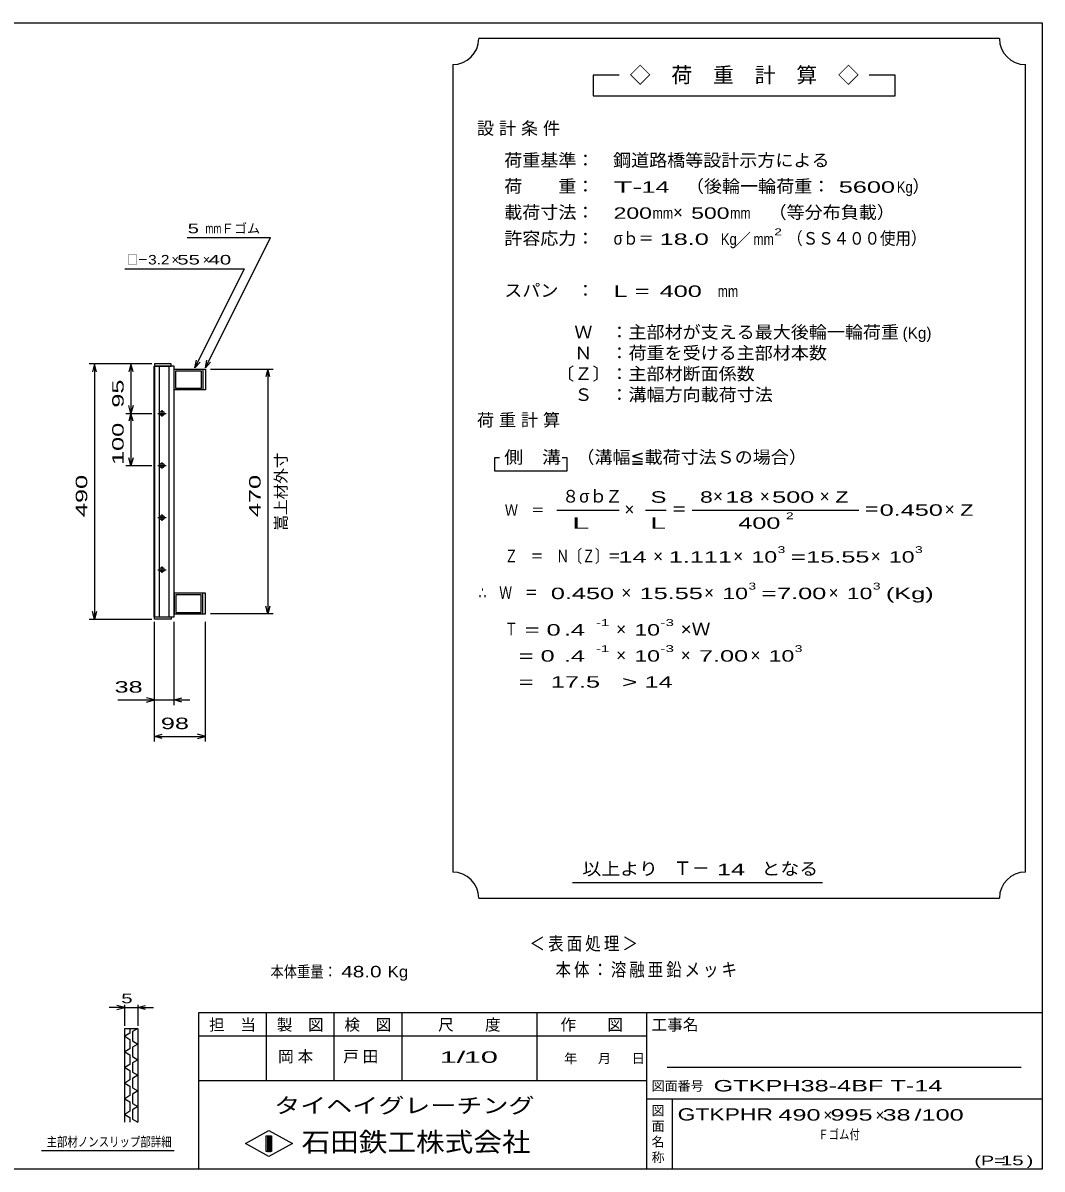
# Model space of a CAD drawing. Units: millimetres, scale not verified. Extents: x -1820 to 1731, y -1282 to 1054.
# Drawn here: x -227 to 1731, y -1146 to 1054 of the extents above; entities that cross this region are included whole.
import ezdxf
from ezdxf.enums import TextEntityAlignment as Align

# ---------------------------------------------------------------- set-up
doc = ezdxf.new("R2010")
doc.units = ezdxf.units.MM
doc.header["$LTSCALE"] = 10
for name, color, linetype, lineweight in [('0_2', 150, 'Continuous', 25), ('16', 3, 'Continuous', 25), ('22', 4, 'Continuous', 25), ('24', 2, 'Continuous', 25), ('32', 4, 'Continuous', 25)]:
    doc.layers.add(name, color=color, linetype=linetype, lineweight=lineweight)
doc.styles.add('ベクトル', font='')
doc.styles.get('ベクトル').set_extended_font_data('ベクトル')

msp = doc.modelspace()

# ---------------------------------------------------------------- linework, layer by layer
at = {"layer": '0_2'}
for p, q in [((-1729, 1053.5), (1731, 1053.5)), ((1731, 1053.5), (1731, -1146.5)), ((1731, -846.5), (111, -846.5)), ((111, -846.5), (111, -1146.5)), ((241, -846.5), (241, -976.5)), ((371, -976.5), (371, -846.5)), ((501, -846.5), (501, -976.5)), ((761, -976.5), (761, -846.5)), ((971, -846.5), (971, -1146.5)), ((971, -891.5), (111, -891.5)), ((1691, -951.5), (1011, -951.5)), ((111, -976.5), (971, -976.5)), ((971, -1011.5), (1731, -1011.5)), ((1021, -1146.5), (1021, -1011.5)), ((201, -1097.5), (246, -1072.5)), ((246, -1072.5), (291, -1097.5)), ((246, -1122.5), (201, -1097.5)), ((241, -1082.5), (251, -1082.5)), ((241, -1112.5), (241, -1082.5)), ((241, -1082.5), (243, -1082.5)), ((243, -1082.5), (243, -1112.5)), ((245, -1112.5), (245, -1082.5)), ((245, -1082.5), (247, -1082.5)), ((291, -1097.5), (246, -1122.5)), ((247, -1082.5), (247, -1112.5)), ((249, -1112.5), (249, -1082.5)), ((249, -1082.5), (251, -1082.5)), ((251, -1082.5), (251, -1112.5)), ((251, -1082.5), (251, -1112.5)), ((251, -1112.5), (241, -1112.5)), ((243, -1112.5), (245, -1112.5)), ((247, -1112.5), (249, -1112.5)), ((1731, -1146.5), (-1729, -1146.5))]:
    msp.add_line(p, q, dxfattribs=at)
at = {"layer": '16'}
for p, q in [((58, 399), (26, 399)), ((26, 399), (26, 394.5)), ((58, 394.5), (58, 399)), ((25.3, -86.5), (25.3, 394.5)), ((25.3, 394.5), (26, 394.5)), ((26, 394.5), (58, 394.5)), ((26, 394.5), (26, -86.5)), ((64, 394.5), (26, 394.5)), ((35.5, 394.5), (35.5, -86.5)), ((54.5, -86.5), (54.5, 394.5)), ((64, -86.5), (64, 394.5)), ((64, 389), (119, 389)), ((64, 349), (64, 389)), ((67, 386), (116, 386)), ((67, 352), (67, 386)), ((116, 386), (116, 352)), ((119, 389), (119, 349)), ((119, 389), (124, 389)), ((124, 389), (124, 349)), ((116, 352), (67, 352)), ((119, 349), (64, 349)), ((124, 349), (119, 349)), ((40.5, 310), (40.5, 298)), ((32.5, 304), (48.5, 304)), ((42.5, 307), (38.5, 307)), ((38.5, 301), (42.5, 301)), ((32.5, 204), (48.5, 204)), ((42.5, 207), (38.5, 207)), ((38.5, 201), (42.5, 201)), ((40.5, 210), (40.5, 198)), ((40.5, 110), (40.5, 98)), ((32.5, 104), (48.5, 104)), ((42.5, 107), (38.5, 107)), ((38.5, 101), (42.5, 101)), ((32.5, 4), (48.5, 4)), ((42.5, 7), (38.5, 7)), ((38.5, 1), (42.5, 1)), ((40.5, 10), (40.5, -2)), ((119, -41), (64, -41)), ((64, -41), (64, -81)), ((116, -44), (67, -44)), ((67, -44), (67, -78)), ((116, -78), (116, -44)), ((119, -81), (119, -41)), ((124, -41), (119, -41)), ((124, -81), (124, -41)), ((26, -86.5), (25.3, -86.5)), ((26, -86.5), (58, -86.5)), ((26, -91), (26, -86.5)), ((26, -86.5), (64, -86.5)), ((58, -86.5), (58, -91)), ((64, -81), (119, -81)), ((67, -78), (116, -78)), ((119, -81), (124, -81)), ((58, -91), (26, -91))]:
    msp.add_line(p, q, dxfattribs=at)
for centre, radius, start, end in [((40.5, 304), 4, 46.6, 133.4), ((38.5, 304), 3, 90, 270), ((40.5, 304), 4, 226.6, 313.4), ((42.5, 304), 3, 270, 90), ((38.5, 204), 3, 90, 270), ((40.5, 204), 4, 46.6, 133.4), ((40.5, 204), 4, 226.6, 313.4), ((42.5, 204), 3, 270, 90), ((38.5, 104), 3, 90, 270), ((40.5, 104), 4, 46.6, 133.4), ((40.5, 104), 4, 226.6, 313.4), ((42.5, 104), 3, 270, 90), ((38.5, 4), 3, 90, 270), ((40.5, 4), 4, 46.6, 133.4), ((40.5, 4), 4, 226.6, 313.4), ((42.5, 4), 3, 270, 90)]:
    msp.add_arc(centre, radius, start, end, dxfattribs=at)
at = {"layer": '22'}
for p, q in [((89, 641.5), (249, 641.5)), ((124, 391.5), (249, 641.5)), ((-31, 581.5), (199, 581.5)), ((104, 391.5), (199, 581.5)), ((21, 399), (-99, 399)), ((-89, 399), (-93, 384)), ((-85, 384), (-89, 399)), ((-89, 399), (-89, -91)), ((21, 399), (-29, 399)), ((-19, 399), (-23, 384)), ((-15, 384), (-19, 399)), ((-19, 399), (-19, 304)), ((104, 391.5), (107, 406.1)), ((104, 391.5), (114, 402.5)), ((124, 391.5), (127, 406.1)), ((124, 391.5), (134, 402.5)), ((134, 389), (254, 389)), ((244, 389), (240, 374)), ((248, 374), (244, 389)), ((244, 389), (244, -81)), ((-19, 304), (-23, 319)), ((-15, 319), (-19, 304)), ((-29, 304), (21, 304)), ((-19, 304), (-23, 289)), ((-15, 289), (-19, 304)), ((-19, 304), (-19, 204)), ((-29, 204), (21, 204)), ((-19, 204), (-23, 219)), ((-15, 219), (-19, 204)), ((244, -81), (240, -66)), ((248, -66), (244, -81)), ((-89, -91), (-93, -76)), ((-85, -76), (-89, -91)), ((254, -81), (134, -81)), ((-99, -91), (21, -91)), ((26, -256), (26, -96)), ((26, -326), (26, -96)), ((64, -256), (64, -96)), ((124, -326), (124, -96)), ((26, -246), (11, -242)), ((64, -246), (79, -242)), ((-44, -246), (26, -246)), ((11, -250), (26, -246)), ((26, -246), (64, -246)), ((79, -250), (64, -246)), ((64, -246), (94, -246)), ((26, -316), (41, -312)), ((41, -320), (26, -316)), ((26, -316), (124, -316)), ((124, -316), (109, -312)), ((109, -320), (124, -316))]:
    msp.add_line(p, q, dxfattribs=at)
at = {"layer": '24', "color": 4}
for p, q in [((1649, 1023.5), (649, 1023.5)), ((599, 973.5), (599, -576.5)), ((1699, -576.5), (1699, 973.5)), ((919, 953.5), (869, 953.5)), ((869, 953.5), (869, 913.5)), ((1449, 953.5), (1399, 953.5)), ((1449, 913.5), (1449, 953.5)), ((869, 913.5), (1449, 913.5)), ((689, 218.5), (679, 218.5)), ((679, 218.5), (679, 193.5)), ((819, 218.5), (809, 218.5)), ((819, 193.5), (819, 218.5)), ((679, 193.5), (819, 193.5)), ((799, 118.5), (919, 118.5)), ((969, 118.5), (1009, 118.5)), ((1059, 118.5), (1379, 118.5)), ((829, -596.5), (1309, -596.5)), ((649, -626.5), (1649, -626.5))]:
    msp.add_line(p, q, dxfattribs=at)
for centre, start, end in [((599, 1023.5), 270, 0), ((1699, 1023.5), 180, 270), ((599, -626.5), 0, 90), ((1699, -626.5), 90, 180)]:
    msp.add_arc(centre, 50, start, end, dxfattribs=at)
at = {"layer": '32'}
for p, q in [((-31, -836.5), (-46, -832.5)), ((-31, -871.5), (-31, -831.5)), ((-6, -831.5), (-6, -871.5)), ((-6, -836.5), (9, -832.5)), ((-31, -836.5), (-61, -836.5)), ((-46, -840.5), (-31, -836.5)), ((-31, -836.5), (-6, -836.5)), ((9, -840.5), (-6, -836.5)), ((-6, -836.5), (24, -836.5)), ((-31, -876.5), (-6, -876.5)), ((-31, -1056.5), (-31, -876.5)), ((-21, -876.5), (-21, -885.5)), ((-6, -876.5), (-16, -882.5)), ((-6, -876.5), (-6, -1056.5)), ((-21, -885.5), (-31, -891.5)), ((-31, -891.5), (-21, -897.5)), ((-21, -897.5), (-21, -915.5)), ((-16, -882.5), (-16, -900.5)), ((-16, -900.5), (-6, -906.5)), ((-21, -915.5), (-31, -921.5)), ((-31, -921.5), (-21, -927.5)), ((-6, -906.5), (-16, -912.5)), ((-16, -912.5), (-16, -930.5)), ((-21, -945.5), (-31, -951.5)), ((-21, -927.5), (-21, -945.5)), ((-16, -930.5), (-6, -936.5)), ((-6, -936.5), (-16, -942.5)), ((-16, -942.5), (-16, -960.5)), ((-31, -951.5), (-21, -957.5)), ((-21, -957.5), (-21, -975.5)), ((-16, -960.5), (-6, -966.5)), ((-6, -966.5), (-16, -972.5)), ((-21, -975.5), (-31, -981.5)), ((-31, -981.5), (-21, -987.5)), ((-21, -987.5), (-21, -1005.5)), ((-16, -972.5), (-16, -990.5)), ((-21, -1005.5), (-31, -1011.5)), ((-31, -1011.5), (-21, -1017.5)), ((-16, -990.5), (-6, -996.5)), ((-6, -996.5), (-16, -1002.5)), ((-16, -1002.5), (-16, -1020.5)), ((-21, -1017.5), (-21, -1035.5)), ((-16, -1020.5), (-6, -1026.5)), ((-6, -1026.5), (-16, -1032.5)), ((-16, -1032.5), (-16, -1050.5)), ((-21, -1035.5), (-31, -1041.5)), ((-31, -1041.5), (-21, -1047.5)), ((-21, -1047.5), (-21, -1056.5)), ((-16, -1050.5), (-6, -1056.5)), ((64, -1111.5), (-191, -1111.5))]:
    msp.add_line(p, q, dxfattribs=at)

# ---------------------------------------------------------------- texts
at = {"layer": '0_2', "style": 'ベクトル'}
for s, height, p in [('担\u3000当', 21.99, (131, -869.5)), ('製\u3000図', 21.99, (261, -869.5)), ('検\u3000図', 21.99, (391, -869.5)), ('尺\u3000\u3000度', 21.99, (571, -869.5)), ('作\u3000\u3000図', 21.99, (806, -869.5)), ('工事名', 21.99, (981, -869.5)), ('年', 18.3, (813, -934)), ('月', 18.3, (878, -934)), ('日', 18.3, (943, -934)), ('図面番号', 18.33, (981, -987)), ('図', 18.3, (981, -1034)), ('面', 18.3, (981, -1064)), ('名', 18.3, (981, -1094)), ('称', 18.3, (981, -1124))]:
    msp.add_text(s, height=height, dxfattribs=at).set_placement(p, align=Align.MIDDLE_LEFT)
at = {"layer": '0_2', "color": 222, "style": 'ベクトル'}
for s, height, width, p in [('タイヘイグレーチング', 29.33, 1.25, (256, -1024.5)), ('石田鉄工株式会社', 36.66, 1.1, (308.5, -1094.5))]:
    msp.add_text(s, height=height, dxfattribs=dict(at, width=width)).set_placement(p, align=Align.MIDDLE_LEFT)
at = {"layer": '22', "color": 2, "style": 'ベクトル'}
for s, height, width, p in [(' 5 ', 18.33, 1.6, (79, 659)), ('mm', 18.33, 0.75, (124, 659)), ('□－', 18.33, 0.8, (-26, 599)), ('3.2', 18.33, 1.2, (14, 599)), (' 55 ', 18.33, 1.6, (59, 599)), (' 40 ', 18.33, 1.6, (119, 599)), (' 38 ', 21.99, 1.65, (-64, -221)), (' 98 ', 21.99, 1.65, (25, -291)), ('本体重量：', 21.99, 0.85, (249, -767.5)), (' 48.0', 21.99, 1.35, (374, -767.5)), ('Kg', 21.99, 1.1, (474, -767.5)), ('1/', 21.99, 2, (574, -931.5)), (' 10 ', 21.99, 2, (604, -931.5)), ('GTKPH38-4BF T-14           ', 21.99, 1.65, (1100, -986.5)), ('GTKPHR', 23.46, 1.4, (1031, -1041.5)), (' 490 ', 21.99, 1.65, (1211, -1042.5)), (' 995 ', 21.99, 1.65, (1311, -1042.5)), (' 38 ', 21.99, 1.65, (1411, -1042.5)), ('/', 22, 1.65, (1486, -1042.5)), (' 100 ', 21.99, 1.65, (1486, -1042.5)), ('Ｆゴム付', 18.33, 0.8, (1301, -1080)), ('(P=', 18.33, 1.55, (1601, -1130)), (' 15 ', 18.33, 1.6, (1641, -1130)), (')', 18.3, 1.6, (1701, -1130))]:
    msp.add_text(s, height=height, dxfattribs=dict(at, width=width)).set_placement(p, align=Align.MIDDLE_LEFT)
for s, height, p in [('Ｆゴム', 18.33, (154, 659)), ('×', 18.3, (59, 599)), ('×', 18.3, (119, 599)), ('×', 22, (1311, -1042.5)), ('×', 22, (1411, -1042.5))]:
    msp.add_text(s, height=height, dxfattribs=at).set_placement(p, align=Align.MIDDLE_LEFT)
at = {"layer": '22', "color": 2, "style": 'ベクトル', "width": 1.65}
for s, p in [(' 95 ', (-44, 301.5)), (' 100 ', (-44, 191.5)), (' 490 ', (-114, 91.5)), (' 470', (219, 91.5))]:
    msp.add_text(s, height=21.99, rotation=90, dxfattribs=at).set_placement(p, align=Align.MIDDLE_LEFT)
at = {"layer": '22', "color": 2, "style": 'ベクトル'}
msp.add_text('嵩上材外寸', height=21.99, rotation=90, dxfattribs=at).set_placement((269, 79), align=Align.MIDDLE_LEFT)
at = {"layer": '22', "color": 2, "attachment_point": 4, "style": 'ベクトル'}
for s, insert, char_height in [('\\T1.2;\\W0.85;＜表面処理＞', (746.5, -715), 25.66), ('\\T1.19;\\W0.85;本体：溶融亜鉛メッキ', (796.5, -765), 25.66), ('\\T1.25;岡本\u3000', (263.5, -931.5), 21.99), ('\\T1.25;戸田\u3000', (388.5, -931.5), 21.99)]:
    msp.add_mtext(s, dxfattribs=dict(at, insert=insert, char_height=char_height))
at = {"layer": '24', "style": 'ベクトル'}
for s, height, p in [('◇\u3000荷\u3000重\u3000計\u3000算\u3000◇', 29.33, (939, 953.5)), ('）', 24.2, (1482, 740)), ('×', 24.2, (1022, 690)), ('／', 22, (1141.5, 638.5)), ('(Kg)', 21.99, (1463, 458.5)), ('８', 24.2, (809, 145)), ('σｂ', 24.19, (842, 145)), ('Ｚ', 24.2, (892, 145)), ('×', 24.2, (1099, 145)), ('×', 24.2, (1189, 145)), ('×', 24.2, (1304, 145)), ('×', 24.2, (929, 120)), ('×', 24.2, (1544, 120)), ('×', 24.2, (984, 30)), ('×', 24.2, (1138, 30)), ('×', 24.2, (1402, 30)), ('×', 24.2, (923, -40)), ('×', 24.2, (1082, -40)), ('×', 24.2, (1321, -40)), ('×', 24.2, (913, -110)), ('×', 24.2, (913, -160)), ('×', 24.2, (1037, -160)), ('×', 24.2, (1171, -160)), ('Ｔ－', 25.66, (1023, -569))]:
    msp.add_text(s, height=height, dxfattribs=at).set_placement(p, align=Align.MIDDLE_LEFT)
for s, height, width, p in [('荷重基準：\u3000', 24.19, 1.05, (698, 790)), ('鋼道路橋等設計示方による', 24.19, 1.05, (907, 790)), ('荷\u3000\u3000重：\u3000', 24.19, 1.05, (698, 740)), ('T-', 21.99, 2, (908, 738.5)), (' 14 ', 21.99, 1.65, (948, 738.5)), ('（後輪一輪荷重：', 24.19, 1.05, (1047, 740)), (' 5600', 21.99, 1.65, (1327, 738.5)), ('Kg', 21.99, 0.85, (1452, 738.5)), ('載荷寸法：\u3000', 24.19, 1.05, (698, 690)), ('\u3000（等分布負載）', 24.19, 1.05, (1171, 690)), ('200', 21.99, 1.5, (908, 688.5)), ('mm', 21.99, 0.8, (983, 688.5)), ('500', 21.99, 1.5, (1057, 688.5)), ('mm', 21.99, 0.8, (1132, 688.5)), ('許容応力：\u3000', 24.19, 1.05, (698, 640)), ('σｂ＝', 24.19, 0.9, (908, 640)), (' 18.0', 21.99, 1.65, (983, 638.5)), ('Kg', 21.99, 0.85, (1114, 638.5)), ('mm', 21.99, 0.8, (1176.5, 638.5)), ('2', 13.2, 1.5, (1216.5, 652.5)), ('（ＳＳ４００使用）', 24.19, 0.9, (1241.5, 640)), ('スパン\u3000：\u3000', 24.19, 1.05, (698, 540)), ('L =', 21.99, 1.65, (908, 538.5)), (' 400 ', 21.99, 1.65, (983, 538.5)), ('mm', 21.99, 0.8, (1108, 538.5)), ('\u3000Ｗ\u3000：主部材が支える最大後輪一輪荷重', 24.19, 1.05, (798, 460)), ('\u3000Ｎ\u3000：荷重を受ける主部材本数', 24.19, 1.05, (798, 420)), ('〔Ｚ〕：主部材断面係数', 24.19, 1.05, (798, 380)), ('\u3000Ｓ\u3000：溝幅方向載荷寸法', 24.19, 1.05, (798, 340)), ('側\u3000溝', 24.19, 1.1, (698, 220)), ('\u3000（溝幅≦載荷寸法Ｓの場合）', 24.19, 1.05, (802, 220)), ('S', 22, 1.55, (979, 143.5)), ('8', 22, 1.5, (1074, 143.5)), (' 18 ', 21.99, 1.65, (1109, 143.5)), (' 500 ', 21.99, 1.65, (1199, 143.5)), ('Z', 22, 1.4, (1334, 143.5)), ('Ｗ\u3000＝', 21.99, 0.85, (699, 118.5)), ('＝', 24.2, 0.9, (1019, 120)), ('2', 13.2, 1.5, (1239, 107.5)), ('＝', 24.2, 0.9, (1389, 120)), ('0.450', 21.99, 1.65, (1419, 118.5)), ('Z', 22, 1.4, (1574, 118.5)), ('L', 22, 1.8, (979, 93.5)), (' 400 ', 21.99, 1.65, (1134, 93.5)), ('Ｚ\u3000＝\u3000Ｎ〔Ｚ〕＝', 24.19, 0.75, (699, 30)), ('3', 13.2, 1.5, (1223, 42.5)), ('3', 13.2, 1.5, (1487, 42.5)), (' 14 ', 21.99, 1.65, (904, 28.5)), ('1.111', 21.99, 1.65, (1014, 28.5)), ('10', 21.99, 1.5, (1173, 28.5)), ('=', 22, 1.7, (1248, 28.5)), ('15.55', 21.99, 1.65, (1278, 28.5)), ('10', 21.99, 1.5, (1437, 28.5)), ('3', 13.2, 1.5, (1167, -27.5)), ('3', 13.2, 1.5, (1406, -27.5)), ('∴\u3000Ｗ\u3000＝', 24.19, 0.75, (649, -40)), (' 0.450', 21.99, 1.65, (774, -41.5)), ('15.55', 21.99, 1.65, (958, -41.5)), ('10', 21.99, 1.5, (1117, -41.5)), ('=', 22, 1.7, (1192, -41.5)), ('7.00', 21.99, 1.65, (1222, -41.5)), ('10', 21.99, 1.5, (1356, -41.5)), ('(Kg)', 21.99, 1.65, (1431, -41.5)), ('Ｔ', 24.2, 0.75, (699, -110)), (' = 0', 21.99, 1.65, (724, -111.5)), (' .4 ', 21.99, 1.65, (799, -111.5)), ('-1', 13.2, 1.65, (874, -97.5)), ('10', 21.99, 1.5, (948, -111.5)), ('-3', 13.2, 1.65, (998, -97.5)), ('×Ｗ', 24.19, 1.1, (1037, -110)), ('  = 0', 21.99, 1.65, (699, -161.5)), (' .4 ', 21.99, 1.65, (799, -161.5)), ('-1', 13.2, 1.65, (874, -147.5)), ('10', 21.99, 1.5, (948, -161.5)), ('-3', 13.2, 1.65, (998, -147.5)), ('7.00', 21.99, 1.65, (1072, -161.5)), ('10', 21.99, 1.5, (1206, -161.5)), ('3', 13.2, 1.5, (1256, -147.5)), ('  =', 21.99, 1.65, (699, -211.5)), (' 17.5', 21.99, 1.65, (774, -211.5)), ('>', 22, 1.7, (924, -211.5)), (' 14 ', 21.99, 1.65, (954, -211.5)), ('以上より\u3000', 24.19, 1.1, (848, -570)), (' 14 ', 21.99, 1.65, (1093, -571.5)), ('となる', 24.19, 1.1, (1192, -570))]:
    msp.add_text(s, height=height, dxfattribs=dict(at, width=width)).set_placement(p, align=Align.MIDDLE_LEFT)
at = {"layer": '24', "attachment_point": 4, "style": 'ベクトル'}
for s, insert, char_height in [('\\T1.28;設計条件', (645.5, 850), 24.19), ('\\T1.28;荷重計算', (645.5, 290), 24.19), ('\\T1.5;\\W2;\\~L\\~', (804, 93.5), 21.99)]:
    msp.add_mtext(s, dxfattribs=dict(at, insert=insert, char_height=char_height))
at = {"layer": '32', "color": 2, "style": 'ベクトル'}
for s, width, p in [(' 5 ', 1.6, (-48.5, -819)), ('主部材ノンスリップ部詳細', 0.8, (-181, -1094))]:
    msp.add_text(s, height=18.33, dxfattribs=dict(at, width=width)).set_placement(p, align=Align.MIDDLE_LEFT)

doc.saveas('drawing.dxf')
